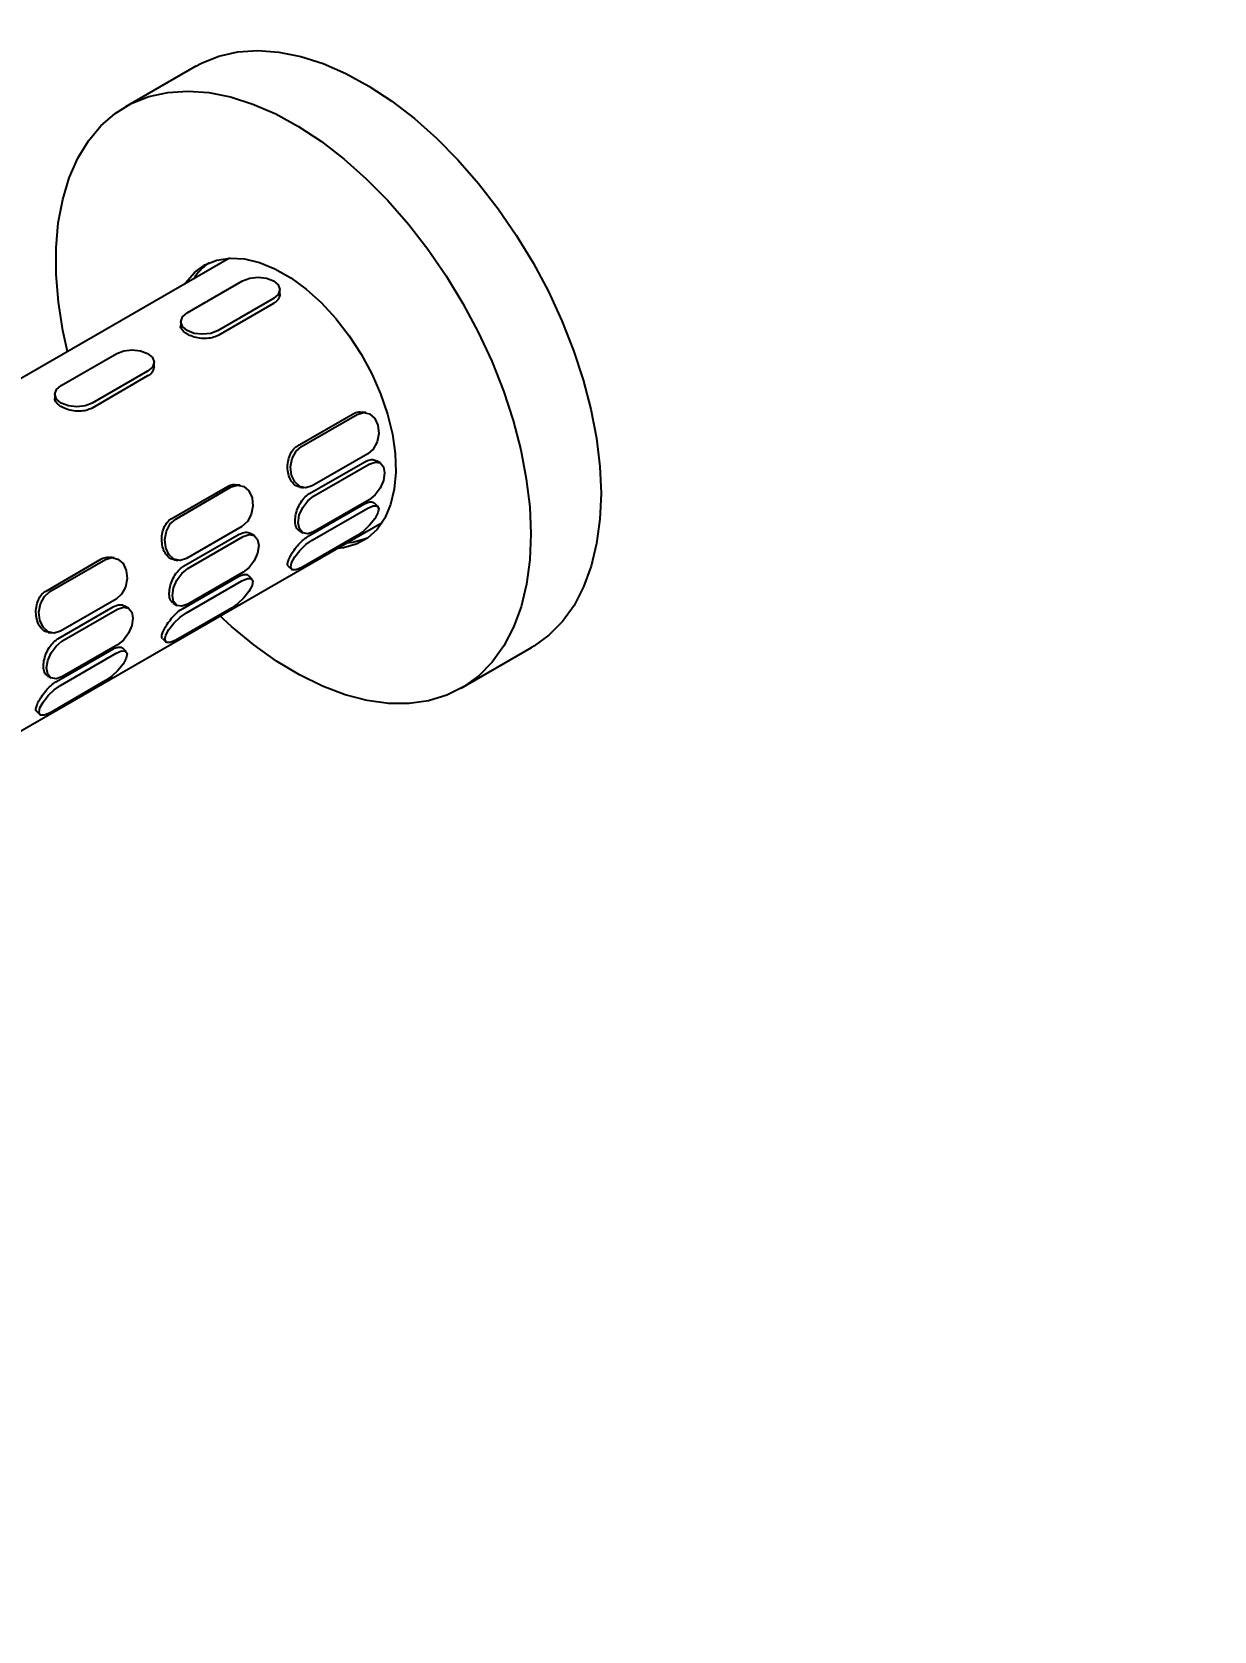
# Model space of a CAD drawing. Extents: x 0 to 2043, y 0 to 1272.
# Drawn here: x 1372.7 to 1508.2, y 874.4 to 1057.9 of the extents above; entities that cross this region are included whole.
import ezdxf

# ---------------------------------------------------------------- set-up
doc = ezdxf.new("R2010")
doc.units = 0
doc.header["$LTSCALE"] = 10
doc.header["$MEASUREMENT"] = 0
doc.header["$PDMODE"] = 3
doc.header["$PDSIZE"] = -10
doc.layers.get('0').update_dxf_attribs({"linetype": 'CONTINUOUS'})
doc.layers.get('DEFPOINTS').update_dxf_attribs({"linetype": 'CONTINUOUS'})
doc.styles.add('Daelim Dimension', font='')
doc.styles.get('Daelim Dimension').set_extended_font_data('나눔고딕')
doc.dimstyles.new('DEFAULT', dxfattribs={"dimscale": 2, "dimtxt": 2, "dimasz": 2, "dimexe": 0, "dimexo": 2, "dimgap": 1, "dimtad": 1, "dimdec": 0, "dimzin": 9, "dimdsep": 46, "dimtxsty": 'Daelim Dimension', "dimcen": 0.5, "dimclrd": 5, "dimclre": 5, "dimclrt": 256, "dimadec": 1, "dimazin": 0, "dimtfac": 1, "dimtdec": 0, "dimtix": 1, "dimtmove": 0, "dimatfit": 3, "dimfxl": 1, "dimtolj": 1, "dimtzin": 1, "dimlwd": 9, "dimlwe": 9, "dimarcsym": 0})

# ---------------------------------------------------------------- blocks, each defined once
blk = doc.blocks.new('*D13')
at = {"color": 5, "linetype": 'ByBlock', "lineweight": 9, "ltscale": 0.5, "transparency": 16777216}
for p, q in [((1430.47, 1133.97), (1430.47, 1120.71)), ((1707.92, 1133.97), (1707.92, 1120.71)), ((1434.47, 1120.71), (1703.92, 1120.71))]:
    blk.add_line(p, q, dxfattribs=at)
at = {"color": 5, "lineweight": 9, "transparency": 16777216}
for p, q in [((304.4, 878.45), (304.4, 964.57)), ((308.4, 964.57), (557.4, 964.57)), ((561.4, 882.01), (561.4, 964.57))]:
    blk.add_line(p, q, dxfattribs=at)
at = {"color": 5, "ltscale": 0.5, "transparency": 16777216}
for points in [[(1434.47, 1121.38), (1434.47, 1120.05), (1430.47, 1120.71)], [(1703.92, 1121.38), (1703.92, 1120.05), (1707.92, 1120.71)]]:
    blk.add_solid(points, dxfattribs=at)
at = {"color": 5, "transparency": 16777216}
for points in [[(308.4, 965.24), (308.4, 963.9), (304.4, 964.57)], [(557.4, 965.24), (557.4, 963.9), (561.4, 964.57)]]:
    blk.add_solid(points, dxfattribs=at)
at = {"layer": 'DEFPOINTS', "color": 0, "ltscale": 0.5, "transparency": 16777216}
for p in [(1430.47, 1137.97), (1707.92, 1137.97), (1707.92, 1120.71)]:
    blk.add_point(p, dxfattribs=at)
at = {"layer": 'DEFPOINTS', "color": 0, "transparency": 16777216}
for p in [(561.4, 964.57), (561.4, 878.01), (304.4, 874.45)]:
    blk.add_point(p, dxfattribs=at)
at = {"ltscale": 0.5, "transparency": 16777216, "insert": (1569.19, 1124.99), "char_height": 4, "attachment_point": 5, "style": 'Daelim Dimension'}
blk.add_mtext('\\A1;277.4', dxfattribs=at)
at = {"color": 7, "transparency": 16777216, "insert": (432.9, 977.46), "char_height": 20, "attachment_point": 5, "style": 'Daelim Dimension'}
blk.add_mtext('\\A1;257', dxfattribs=at)

msp = doc.modelspace()

# ---------------------------------------------------------------- linework, layer by layer
at = {"color": 7, "linetype": 'Continuous', "lineweight": 25}
for p, q in [((1391.42, 1053.93), (1383.37, 1049.28)), ((1395.31, 1031.93), (1222.31, 932.06)), ((1390.44, 1025.65), (1396.8, 1029.33)), ((1400.34, 1027.29), (1393.98, 1023.61)), ((1401.07, 1027.83), (1401.07, 1028.31)), ((1400.34, 1026.73), (1393.98, 1023.06)), ((1389.71, 1024.63), (1389.71, 1024.15)), ((1376.01, 1017.33), (1382.38, 1021)), ((1386.65, 1019.5), (1386.65, 1019.98)), ((1385.91, 1018.96), (1379.55, 1015.29)), ((1385.91, 1018.41), (1379.55, 1014.73)), ((1375.28, 1016.31), (1375.28, 1015.83)), ((1403.11, 1010.4), (1409.48, 1014.07)), ((1403.56, 1010.33), (1409.93, 1014)), ((1410.92, 1014.21), (1410.5, 1014.27)), ((1411.14, 1009.47), (1404.77, 1005.79)), ((1404.46, 1004.91), (1410.82, 1008.58)), ((1404.94, 1004.63), (1411.3, 1008.31)), ((1412.55, 1008.43), (1412.13, 1008.67)), ((1388.69, 1002.07), (1395.05, 1005.75)), ((1389.14, 1002), (1395.5, 1005.68)), ((1396.5, 1005.88), (1396.08, 1005.94)), ((1403.36, 1005.66), (1403.78, 1005.59)), ((1404.32, 1000.03), (1410.69, 1003.7)), ((1411.3, 1004.22), (1404.94, 1000.55)), ((1412.3, 1003.45), (1411.92, 1003.83)), ((1239.81, 901.75), (1412.81, 1001.62)), ((1404.78, 999.58), (1411.14, 1003.25)), ((1390.03, 996.58), (1396.4, 1000.26)), ((1396.71, 1001.14), (1390.35, 997.47)), ((1390.51, 996.31), (1396.88, 999.98)), ((1398.13, 1000.1), (1397.71, 1000.34)), ((1403.27, 1000.67), (1403.69, 1000.43)), ((1409.93, 1000.11), (1403.57, 996.44)), ((1411.11, 999.81), (1410.88, 999.71)), ((1374.26, 993.74), (1380.63, 997.42)), ((1374.71, 993.67), (1381.08, 997.35)), ((1382.07, 997.55), (1381.65, 997.62)), ((1388.94, 997.33), (1389.36, 997.26)), ((1402.03, 996.61), (1402.41, 996.24)), ((1389.9, 991.7), (1396.26, 995.37)), ((1390.35, 991.25), (1396.71, 994.92)), ((1396.88, 995.9), (1390.51, 992.22)), ((1397.88, 995.12), (1397.5, 995.5)), ((1382.29, 992.81), (1375.92, 989.14)), ((1388.85, 992.34), (1389.26, 992.1)), ((1375.61, 988.26), (1381.97, 991.93)), ((1376.09, 987.98), (1382.45, 991.65)), ((1383.7, 991.78), (1383.28, 992.02)), ((1395.51, 991.78), (1389.14, 988.11)), ((1374.51, 989), (1374.93, 988.94)), ((1375.47, 983.37), (1381.84, 987.05)), ((1382.45, 987.57), (1376.09, 983.89)), ((1383.45, 986.8), (1383.07, 987.17)), ((1387.6, 988.29), (1387.98, 987.91)), ((1421.86, 982.6), (1429.91, 987.25)), ((1375.93, 982.92), (1382.29, 986.6)), ((1374.42, 984.01), (1374.84, 983.77)), ((1381.08, 983.46), (1374.72, 979.78)), ((1373.18, 979.96), (1373.56, 979.58))]:
    msp.add_line(p, q, dxfattribs=at)
at = {"color": 7, "linetype": 'Continuous', "lineweight": 25, "flags": 128}
for points in [[(1391.42, 1053.93), (1392.09, 1054.29), (1394.09, 1055.1), (1396.26, 1055.58), (1398.55, 1055.74), (1400.96, 1055.56), (1403.46, 1055.06), (1406.03, 1054.24), (1408.64, 1053.11), (1411.27, 1051.67), (1413.89, 1049.94), (1416.49, 1047.94), (1419.03, 1045.68), (1421.49, 1043.19), (1423.85, 1040.48), (1426.09, 1037.59), (1428.18, 1034.55), (1430.11, 1031.37), (1431.86, 1028.09), (1433.41, 1024.74), (1434.75, 1021.35), (1435.86, 1017.96), (1436.74, 1014.59), (1437.37, 1011.27), (1437.76, 1008.04), (1437.89, 1004.93), (1437.77, 1001.97), (1437.39, 999.18), (1436.77, 996.59), (1435.9, 994.22), (1434.8, 992.1), (1433.47, 990.25), (1431.92, 988.68), (1430.18, 987.41), (1429.91, 987.25)], [(1376.72, 1021.2), (1376.2, 1023.61), (1375.68, 1026.89), (1375.43, 1030.06), (1375.42, 1033.1), (1375.67, 1035.98), (1376.17, 1038.67), (1376.92, 1041.15), (1377.9, 1043.4), (1379.12, 1045.39), (1380.56, 1047.1), (1382.2, 1048.53), (1384.04, 1049.65), (1386.04, 1050.45), (1388.21, 1050.93), (1390.5, 1051.09), (1392.91, 1050.92), (1395.41, 1050.42), (1397.98, 1049.6), (1400.59, 1048.46), (1403.22, 1047.02), (1405.84, 1045.29), (1408.44, 1043.29), (1410.98, 1041.03), (1413.44, 1038.54), (1415.8, 1035.84), (1418.04, 1032.95), (1420.13, 1029.9), (1422.06, 1026.72), (1423.81, 1023.44), (1425.36, 1020.09), (1426.7, 1016.7), (1427.81, 1013.31), (1428.69, 1009.94), (1429.32, 1006.62), (1429.71, 1003.4), (1429.84, 1000.29), (1429.72, 997.32), (1429.34, 994.53), (1428.72, 991.94), (1427.85, 989.58), (1426.74, 987.46), (1425.42, 985.6), (1423.87, 984.03), (1422.13, 982.76), (1420.21, 981.8), (1420.21, 981.8)], [(1390.13, 1028.94), (1390.27, 1029.14), (1391.27, 1030.29), (1392.47, 1031.15), (1393.84, 1031.7), (1395.36, 1031.94), (1397, 1031.84), (1398.73, 1031.43), (1400.51, 1030.7), (1402.31, 1029.67), (1404.1, 1028.36), (1405.83, 1026.79), (1407.48, 1025.01), (1409.01, 1023.03), (1410.39, 1020.9), (1411.61, 1018.66), (1412.62, 1016.36), (1413.42, 1014.03), (1413.98, 1011.73), (1414.3, 1009.5), (1414.37, 1007.39), (1414.19, 1005.42), (1413.76, 1003.65), (1413.1, 1002.1), (1412.21, 1000.81), (1411.1, 999.8), (1409.81, 999.1), (1409.81, 999.1)], [(1396.8, 1029.33), (1397.61, 1029.64), (1398.57, 1029.75), (1399.53, 1029.64), (1400.34, 1029.33), (1400.88, 1028.86), (1401.07, 1028.31), (1400.88, 1027.76), (1400.34, 1027.29)], [(1393.98, 1023.61), (1393.16, 1023.3), (1392.21, 1023.19), (1391.25, 1023.3), (1390.44, 1023.61), (1389.9, 1024.08), (1389.71, 1024.63), (1389.9, 1025.19), (1390.44, 1025.65)], [(1382.38, 1021), (1383.19, 1021.31), (1384.15, 1021.42), (1385.1, 1021.31), (1385.91, 1021), (1386.46, 1020.53), (1386.65, 1019.98), (1386.46, 1019.43), (1385.91, 1018.96)], [(1379.55, 1015.29), (1378.74, 1014.97), (1377.78, 1014.86), (1376.83, 1014.97), (1376.01, 1015.29), (1375.47, 1015.75), (1375.28, 1016.31), (1375.47, 1016.86), (1376.01, 1017.33)], [(1409.93, 1014), (1410.65, 1014.22), (1411.36, 1014.06), (1411.94, 1013.55), (1412.3, 1012.76), (1412.4, 1011.81), (1412.21, 1010.85), (1411.77, 1010.03), (1411.14, 1009.47)], [(1404.77, 1005.79), (1404.05, 1005.58), (1403.35, 1005.74), (1402.77, 1006.25), (1402.4, 1007.04), (1402.3, 1007.99), (1402.49, 1008.94), (1402.93, 1009.77), (1403.56, 1010.33)], [(1411.3, 1008.31), (1411.98, 1008.54), (1412.55, 1008.43), (1412.94, 1007.99), (1413.07, 1007.29), (1412.94, 1006.43), (1412.55, 1005.54), (1411.98, 1004.77), (1411.3, 1004.22)], [(1395.5, 1005.68), (1396.23, 1005.89), (1396.93, 1005.73), (1397.51, 1005.22), (1397.88, 1004.43), (1397.97, 1003.48), (1397.79, 1002.53), (1397.34, 1001.7), (1396.71, 1001.14)], [(1404.94, 1000.55), (1404.26, 1000.31), (1403.69, 1000.43), (1403.31, 1000.87), (1403.17, 1001.57), (1403.3, 1002.43), (1403.69, 1003.31), (1404.26, 1004.09), (1404.94, 1004.63)], [(1411.14, 1003.25), (1411.77, 1003.52), (1412.21, 1003.51), (1412.4, 1003.22), (1412.3, 1002.7), (1411.94, 1002.02), (1411.36, 1001.29), (1410.65, 1000.62), (1409.93, 1000.11)], [(1390.35, 997.47), (1389.63, 997.25), (1388.92, 997.41), (1388.34, 997.92), (1387.98, 998.71), (1387.88, 999.66), (1388.07, 1000.62), (1388.51, 1001.44), (1389.14, 1002)], [(1396.88, 999.98), (1397.55, 1000.21), (1398.13, 1000.1), (1398.51, 999.66), (1398.64, 998.96), (1398.51, 998.1), (1398.13, 997.22), (1397.55, 996.44), (1396.88, 995.9)], [(1410.88, 999.71), (1409.43, 999.32), (1408.7, 999.25)], [(1403.57, 996.44), (1402.94, 996.17), (1402.49, 996.18), (1402.31, 996.46), (1402.4, 996.99), (1402.77, 997.66), (1403.35, 998.39), (1404.05, 999.07), (1404.78, 999.58)], [(1409.81, 999.1), (1408.36, 998.71), (1407.63, 998.63)], [(1381.08, 997.35), (1381.8, 997.57), (1382.51, 997.41), (1383.09, 996.89), (1383.45, 996.1), (1383.55, 995.16), (1383.36, 994.2), (1382.92, 993.38), (1382.29, 992.81)], [(1390.51, 992.22), (1389.84, 991.99), (1389.26, 992.1), (1388.88, 992.54), (1388.75, 993.24), (1388.88, 994.1), (1389.26, 994.99), (1389.84, 995.76), (1390.51, 996.31)], [(1396.71, 994.92), (1397.35, 995.19), (1397.79, 995.18), (1397.97, 994.9), (1397.88, 994.37), (1397.51, 993.7), (1396.93, 992.96), (1396.23, 992.29), (1395.51, 991.78)], [(1375.92, 989.14), (1375.2, 988.92), (1374.5, 989.08), (1373.92, 989.6), (1373.55, 990.39), (1373.45, 991.33), (1373.64, 992.29), (1374.08, 993.11), (1374.71, 993.67)], [(1382.45, 991.65), (1383.13, 991.89), (1383.7, 991.78), (1384.09, 991.33), (1384.22, 990.63), (1384.09, 989.77), (1383.7, 988.89), (1383.13, 988.11), (1382.45, 987.57)], [(1389.14, 988.11), (1388.51, 987.84), (1388.07, 987.85), (1387.88, 988.14), (1387.98, 988.66), (1388.34, 989.34), (1388.92, 990.07), (1389.63, 990.74), (1390.35, 991.25)], [(1420.21, 981.8), (1418.12, 981.15), (1415.89, 980.83), (1413.54, 980.84), (1411.08, 981.18), (1408.54, 981.84), (1405.95, 982.82), (1403.33, 984.11), (1400.7, 985.69), (1398.08, 987.56), (1395.51, 989.69), (1394.12, 990.98)], [(1376.09, 983.89), (1375.41, 983.66), (1374.84, 983.77), (1374.46, 984.21), (1374.32, 984.92), (1374.45, 985.77), (1374.84, 986.66), (1375.41, 987.43), (1376.09, 987.98)], [(1382.29, 986.6), (1382.92, 986.87), (1383.36, 986.86), (1383.55, 986.57), (1383.45, 986.05), (1383.09, 985.37), (1382.51, 984.64), (1381.8, 983.97), (1381.08, 983.46)], [(1374.72, 979.78), (1374.09, 979.51), (1373.64, 979.52), (1373.46, 979.81), (1373.55, 980.33), (1373.92, 981.01), (1374.5, 981.74), (1375.2, 982.41), (1375.93, 982.92)]]:
    msp.add_lwpolyline(points, dxfattribs=at)
at = {"color": 7, "linetype": 'Continuous', "lineweight": 25}
msp.add_arc((1396.87, 1025.94), 6.73, 126.2146, 147.459, dxfattribs=at)
for points, knots in [([(1401.07, 1027.83), (1401.04, 1027.65), (1400.99, 1027.3), (1400.66, 1026.94), (1400.4, 1026.77), (1400.34, 1026.73)], [0, 0, 0, 0, 0.422874, 0.853045, 1, 1, 1, 1]), ([(1393.98, 1023.06), (1393.76, 1022.96), (1393.32, 1022.76), (1392.5, 1022.68), (1391.65, 1022.75), (1390.86, 1022.98), (1390.21, 1023.31), (1389.83, 1023.71), (1389.66, 1024.01), (1389.71, 1024.15), (1389.71, 1024.15)], [0, 0, 0, 0, 0.142194, 0.284353, 0.427427, 0.571112, 0.71381, 0.855477, 0.997646, 1, 1, 1, 1]), ([(1386.64, 1019.5), (1386.62, 1019.33), (1386.57, 1018.97), (1386.24, 1018.61), (1385.98, 1018.45), (1385.91, 1018.41)], [0, 0, 0, 0, 0.422874, 0.853045, 1, 1, 1, 1]), ([(1379.55, 1014.73), (1379.33, 1014.63), (1378.9, 1014.43), (1378.07, 1014.35), (1377.22, 1014.42), (1376.43, 1014.65), (1375.79, 1014.98), (1375.4, 1015.38), (1375.24, 1015.68), (1375.28, 1015.82), (1375.28, 1015.83)], [0, 0, 0, 0, 0.142194, 0.284353, 0.427427, 0.571112, 0.71381, 0.855477, 0.997646, 1, 1, 1, 1]), ([(1409.48, 1014.07), (1409.68, 1014.17), (1410.02, 1014.33), (1410.37, 1014.26), (1410.5, 1014.24)], [0, 0, 0, 0, 0.622317, 1, 1, 1, 1]), ([(1403.37, 1005.69), (1403.29, 1005.69), (1403.02, 1005.71), (1402.61, 1006.02), (1402.22, 1006.58), (1401.98, 1007.33), (1401.93, 1008.17), (1402.06, 1009.01), (1402.39, 1009.75), (1402.78, 1010.19), (1403.05, 1010.36), (1403.11, 1010.4)], [0, 0, 0, 0, 0.050547, 0.180011, 0.310028, 0.439151, 0.567342, 0.695987, 0.825775, 0.955637, 1, 1, 1, 1]), ([(1410.82, 1008.58), (1411.02, 1008.67), (1411.42, 1008.84), (1411.88, 1008.83), (1412.07, 1008.68), (1412.12, 1008.64)], [0, 0, 0, 0, 0.426778, 0.853451, 1, 1, 1, 1]), ([(1395.05, 1005.75), (1395.26, 1005.84), (1395.59, 1006), (1395.94, 1005.94), (1396.07, 1005.91)], [0, 0, 0, 0, 0.622317, 1, 1, 1, 1]), ([(1403.29, 1000.69), (1403.2, 1000.74), (1402.99, 1000.86), (1402.83, 1001.32), (1402.8, 1001.99), (1402.94, 1002.77), (1403.24, 1003.56), (1403.69, 1004.27), (1404.12, 1004.7), (1404.39, 1004.87), (1404.46, 1004.91)], [0, 0, 0, 0, 0.094205, 0.237827, 0.380462, 0.522068, 0.664174, 0.807544, 0.950994, 1, 1, 1, 1]), ([(1410.69, 1003.7), (1410.88, 1003.79), (1411.27, 1003.98), (1411.7, 1004), (1411.84, 1003.86), (1411.9, 1003.81)], [0, 0, 0, 0, 0.36873, 0.737369, 1, 1, 1, 1]), ([(1388.94, 997.36), (1388.87, 997.37), (1388.59, 997.38), (1388.19, 997.69), (1387.79, 998.25), (1387.56, 999.01), (1387.5, 999.85), (1387.64, 1000.68), (1387.97, 1001.42), (1388.36, 1001.86), (1388.62, 1002.03), (1388.69, 1002.07)], [0, 0, 0, 0, 0.050547, 0.180011, 0.310028, 0.439151, 0.567342, 0.695987, 0.825775, 0.955637, 1, 1, 1, 1]), ([(1396.4, 1000.26), (1396.59, 1000.34), (1396.99, 1000.52), (1397.46, 1000.5), (1397.64, 1000.35), (1397.69, 1000.32)], [0, 0, 0, 0, 0.426778, 0.853451, 1, 1, 1, 1]), ([(1402.05, 996.63), (1402.03, 996.64), (1401.93, 996.69), (1401.95, 996.98), (1402.12, 997.47), (1402.46, 998.11), (1402.93, 998.78), (1403.5, 999.42), (1403.99, 999.82), (1404.26, 999.98), (1404.32, 1000.03)], [0, 0, 0, 0, 0.044088, 0.195656, 0.346183, 0.495624, 0.645593, 0.796895, 0.948283, 1, 1, 1, 1]), ([(1380.63, 997.42), (1380.83, 997.52), (1381.17, 997.67), (1381.52, 997.61), (1381.65, 997.58)], [0, 0, 0, 0, 0.6223167, 1, 1, 1, 1]), ([(1388.86, 992.37), (1388.78, 992.41), (1388.57, 992.53), (1388.41, 992.99), (1388.37, 993.66), (1388.51, 994.44), (1388.82, 995.23), (1389.26, 995.94), (1389.7, 996.37), (1389.96, 996.54), (1390.03, 996.58)], [0, 0, 0, 0, 0.094205, 0.237827, 0.380462, 0.522068, 0.664174, 0.807544, 0.950994, 1, 1, 1, 1]), ([(1396.26, 995.37), (1396.46, 995.47), (1396.84, 995.65), (1397.28, 995.67), (1397.42, 995.53), (1397.48, 995.48)], [0, 0, 0, 0, 0.36873, 0.737369, 1, 1, 1, 1]), ([(1374.52, 989.04), (1374.44, 989.04), (1374.17, 989.05), (1373.76, 989.36), (1373.37, 989.92), (1373.13, 990.68), (1373.08, 991.52), (1373.21, 992.36), (1373.54, 993.09), (1373.93, 993.54), (1374.2, 993.7), (1374.26, 993.74)], [0, 0, 0, 0, 0.050547, 0.180011, 0.310028, 0.439151, 0.567342, 0.695987, 0.825775, 0.955637, 1, 1, 1, 1]), ([(1381.97, 991.93), (1382.17, 992.02), (1382.57, 992.19), (1383.03, 992.17), (1383.22, 992.03), (1383.27, 991.99)], [0, 0, 0, 0, 0.426778, 0.853451, 1, 1, 1, 1]), ([(1387.62, 988.31), (1387.6, 988.32), (1387.5, 988.36), (1387.53, 988.65), (1387.69, 989.15), (1388.04, 989.78), (1388.51, 990.46), (1389.08, 991.09), (1389.56, 991.49), (1389.83, 991.66), (1389.9, 991.7)], [0, 0, 0, 0, 0.044088, 0.195656, 0.346183, 0.495624, 0.645593, 0.796895, 0.948283, 1, 1, 1, 1]), ([(1374.44, 984.04), (1374.35, 984.09), (1374.14, 984.21), (1373.98, 984.67), (1373.95, 985.33), (1374.09, 986.11), (1374.39, 986.9), (1374.84, 987.61), (1375.27, 988.05), (1375.54, 988.21), (1375.61, 988.26)], [0, 0, 0, 0, 0.094205, 0.237827, 0.380462, 0.522068, 0.664174, 0.807544, 0.950994, 1, 1, 1, 1]), ([(1381.84, 987.05), (1382.03, 987.14), (1382.42, 987.32), (1382.85, 987.34), (1382.99, 987.21), (1383.05, 987.15)], [0, 0, 0, 0, 0.36873, 0.737369, 1, 1, 1, 1]), ([(1373.2, 979.98), (1373.18, 979.99), (1373.08, 980.03), (1373.1, 980.32), (1373.27, 980.82), (1373.61, 981.45), (1374.08, 982.13), (1374.65, 982.76), (1375.14, 983.17), (1375.41, 983.33), (1375.47, 983.37)], [0, 0, 0, 0, 0.044088, 0.195656, 0.346183, 0.495624, 0.645593, 0.796895, 0.948283, 1, 1, 1, 1])]:
    msp.add_open_spline(points, degree=3, knots=knots, dxfattribs=at)

# ---------------------------------------------------------------- dimensions: what is measured, and where the dimension line sits
dim = msp.add_linear_dim(base=(561.4, 964.57), p1=(304.4, 874.45), p2=(561.4, 878.01), dimstyle='DEFAULT', override={"dimtxt": 10, "dimclrd": 5, "dimclre": 5, "dimclrt": 7})
dim.commit()
dim.dimension.update_dxf_attribs({"geometry": '*D13', "text_midpoint": (432.9, 977.46)})

doc.saveas('drawing.dxf')
